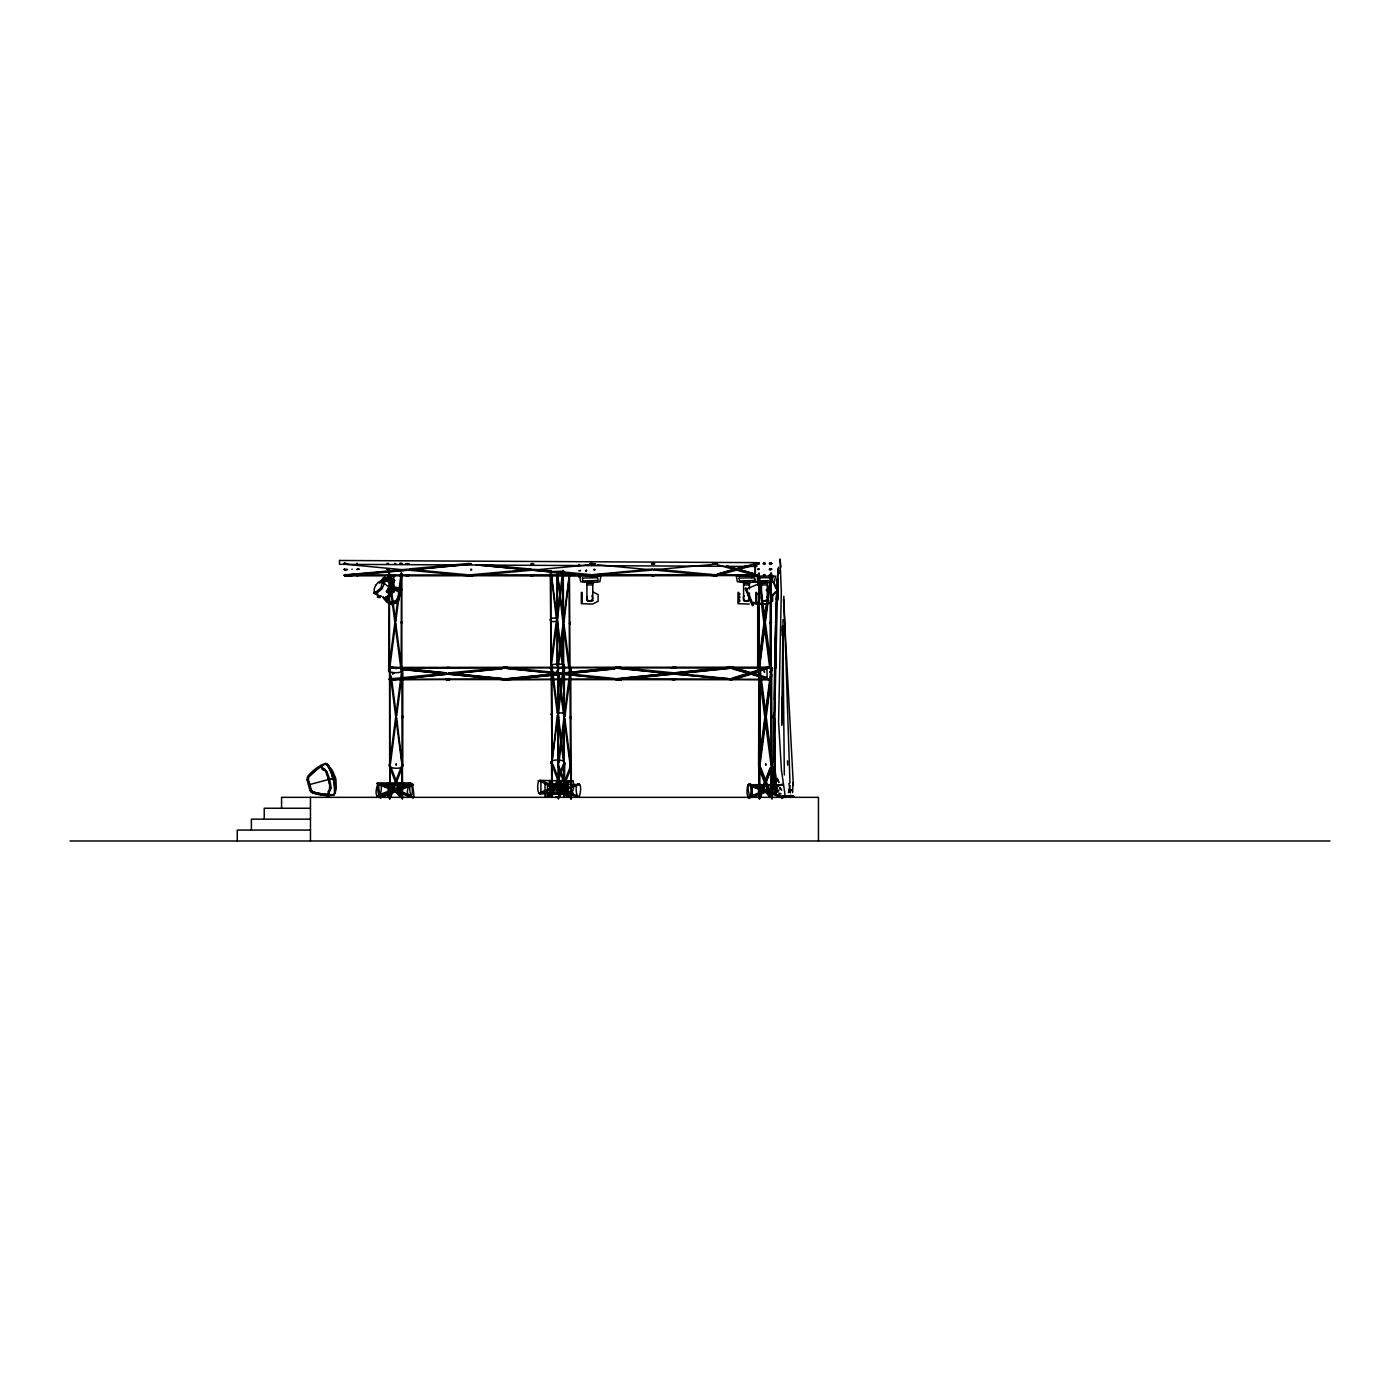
<?xml version="1.0" encoding="UTF-8"?>
<svg xmlns="http://www.w3.org/2000/svg" width="1400" height="1400" viewBox="0 0 1400 1400"><rect width="100%" height="100%" fill="white"/><g stroke="black" fill="none" stroke-linecap="round" stroke-linejoin="round"><path stroke-width="1.5" d="M344.348 575.19C348.688 575.278 342.825 574.42 345.275 575.697L344.172 575.347L347.637 575.137M346.465 574.735L344.942 575.68C350.297 577.308 342.51 573.615 346.517 575.505M356.685 575.347L358.575 575.155M390.67 578.76L391.51 575.645C387.817 573.038 387.485 577.168 389.358 573.79M389.41 573.055L388.64 670.6C388.342 673.242 405.685 673.942 401.135 669.375L401.45 573.055L400.977 575.61L399.683 575.032L401.748 575.435L400.558 575.61L401.642 574.508L399.63 575.19L401.87 575.435L401.17 573.79M402.027 563.5L401.572 563.36M579.985 576.678L579.793 576.082M716.625 575.697L713.597 575.523L757.365 575.663C757.82 573.423 758.887 577.36 758.1 574.525M755.387 563.587L759.238 563.5L755.23 563.517L757.767 563.08M764.733 621.215L770.718 574.875L770.525 576.1L770.28 574.665L769.335 575.19L770.543 575.155M769.423 563.36L771.733 563.5M770.84 573.055C769.23 576.94 772.24 575.645 770.875 573.79M771.278 563.36L769.352 563.815L771.715 563.657M715.347 575.12L714.455 575.032L716.135 574.875M716.923 575.347L714.892 575.697M758.538 573.51L758.608 575.488L755.72 575.435L758.52 575.435L759.115 573.055M774.2 712.512L774.532 782.88M775.233 670.425L776.247 606.235M773.675 762.475L777.735 578.988M774.83 718.62L774.288 794.202M777.508 592.095L777.508 600.775M773.692 767.06L774.778 793.572M775.548 628.705L775.25 664.125M328.072 794.587L328.51 791.175L329.805 790.58A3.027 3.027 0 0 0 329.017 791.875L328.983 795.585L334.18 795.043L335.457 792.032A46.235 46.235 0 0 0 328.265 765.205L325.658 763.227L320.88 765.363A47.407 47.407 0 0 0 309.295 774.567L308.507 775.46A5.635 5.635 0 0 0 307.09 779.817L309.82 789.968A5.635 5.635 0 0 0 313.215 793.048L328.983 795.62L329.245 792.05M775.128 667.608L775.705 632.117M334.477 791.997A45.255 45.255 0 0 0 333.602 781.008L332.185 775.67A45.255 45.255 0 0 0 327.442 765.73L325.255 763.98L319.55 767.235A46.462 46.462 0 0 0 309.995 775.197L309.225 776.072A4.707 4.707 0 0 0 308 779.38L310.695 789.635L309.82 789.968A5.635 5.635 0 0 0 313.215 793.03L313.303 791.753L314.72 792.242A46.183 46.183 0 0 0 326.9 794.343L326.848 795.567L328.983 795.585L329 794.36M775.11 666.015L775.407 645.067M778.26 571.988L778.12 573.562L778.207 570.202L776.86 600.705L777.77 578.585M776.125 667.8L776.282 654.955M774.445 699.633L774.883 674.94M777.455 599.918L777.683 589.137M782.25 635.565L782.407 625.87M774.13 725.13L775.705 619.29M781.83 725.497L782.372 696.972M777.332 599.69L777.7 582.295M781.008 567.017L779.992 559.003L781.322 591.85L778.575 721.875L781.428 769.878L785.05 794.99L784.42 796.512L783.09 796.005L787.465 797.09C785.663 795.235 779.835 798.175 784.14 796.197L794.133 796.442L781.952 797.02M775.407 653.852L776.3 615.055M778.4 573.65L778.523 568.75M781.742 723.957L783.02 619.605M776.387 600.355L777.613 579.968M775.67 622.247L777.122 581.718L776.79 588.28M777.14 600.758L777.525 588.367M394.188 590.082L394.135 591.955L395.115 588.332L401.678 589.155L398.072 602.56L395.098 601.02M776.72 599.83L776.947 591.972M777.175 599.812L777.315 594.878M777.7 578.428L777.49 584.972L777.49 583.31M776.23 615.947L774.392 680.295L774.62 748.37M777.595 586.6L777.735 582.803M777.648 592.445L777.332 600.88M775.53 628.845L776.212 611.048M778.645 573.79L778.767 570.535M776.108 606.008L776.282 601.685M777.087 588.105L777.49 578.567M777.087 598.062L777.385 591.553M776.37 599.515L776.913 589.75M389.41 575.488C387.257 574.7 390.197 573.895 389.41 574.28L389.707 767.06L389.777 667.398L770.403 667.17L772.433 669.113M389.2 671.352L389.2 669.847M389.9 668.972L389.83 667.398L389.9 669.847L389.777 668.273L621.88 667.695L617.628 667.992M395.92 668.622L396.078 667.398L396.375 668.622M395.027 621.215L401.135 573.055M395.92 764.96L396.078 763.735L396.375 764.96M401.293 670.6C401.275 669.725 401.415 672.788 401.748 670.6M402.01 669.847C403.9 666.645 400.592 669.69 402.78 668.622L402.762 764.96C404.338 770.087 384.335 768.915 390.285 763.735M402.027 668.622L402.517 669.847L402.465 667.398M402.01 763.735L402.15 767.06M402.15 796.722L402.08 798.7L401.87 797.475M557.13 571.673L556.972 572.898L556.692 571.673M552.23 764.33C550.497 760.812 551.985 764.015 552.23 761.898M557.62 672.735L557.62 670.303M551.933 761.898L551.985 764.33L551.915 667.258M557.567 666.032L557.725 664.808L558.005 666.032M558.005 668.325L558.512 717.71C557.69 721.577 557.69 713.843 558.512 717.71L558.442 717.483M552.038 795.988C552.247 793.17 551.582 797.23 552.247 795.218L551.163 666.032C551.11 663.355 564.445 663.355 564.428 666.032L563.972 794.01M557.567 762.352L557.725 761.145L558.005 762.352M562.782 621.058L562.782 669.235M563.972 667.258L563.92 664.808M558.512 767.095C557.778 766.168 558.863 767.48 557.9 765.87L557.62 624.575M558.67 766.622L558.512 767.847L558.495 718.935M558.215 798.735L558.32 797.51M563.657 763.577C568.558 759.465 546.98 757.89 551.74 764.33M564.218 763.122L558.355 715.418M569.52 671.51C568.89 670.128 570.832 674.782 569.363 670.303L569.345 575.19C569.817 572.005 569.293 578.778 569.625 574.84M563.692 762.843C566.108 767.27 563.115 757.488 564.235 764.33M569.957 671.51L569.817 670.303L569.817 672.735M564.935 718.935L571.008 767.847L570.745 668.325L570.238 670.758M570.553 767.847L570.553 765.398M570.71 798.735L570.815 797.51M759.483 667.398L759.972 715.575M758.625 766.447L759.36 764.347M764.558 671.212L764.418 672.438L764.12 671.212M770.665 576.1C771.102 573.633 770.053 575.995 771.68 574.875M765.625 668.622L765.782 667.398L766.08 668.622M770.997 574.28L771.155 573.055L770.84 671.825M770.613 574.665C771.855 577.657 771.942 570.657 770.718 574.875M765.625 764.96L765.782 763.735L766.08 764.96M776.983 583.327L777.455 575.137M777.945 573.545L778.225 568.645M771.75 765.835L772.03 763.735L771.102 797.108L772.1 796.722L772.293 798.7M771.593 767.06L771.715 667.398M771.907 796.722L771.785 798.7L771.785 797.475M334.39 793.082L334.705 791.997A45.482 45.482 0 0 0 327.635 765.608L326.305 764.383M333.392 795.305L334.67 792.872M389.2 575.032L389.2 573.51M329.402 789.933L329.717 785.015L326.358 771.242M330.277 789.985L330.767 787.745M774.497 792.347L774.83 788.76M777.385 599.795L777.7 595.472M778.05 573.668L778.558 567.105M324.73 795.445L324.835 794.22M777.262 583.415L777.665 578.48M392.017 582.942L392.368 579.197L393.75 579.705L393.033 587.212M392.315 582.785L392.7 578.865L394.065 579.372L393.312 587.23M392.665 585.043L393.225 579.285M388.64 622.44C390.04 621.705 388.168 623.332 389.392 622.44M389.9 667.695L390.023 669.847L389.97 667.398L391.895 667.695L389.025 667.695L391.895 667.712M390.023 717.15C389.83 713.317 389.83 720.265 390.023 716.45M401.118 622.44C402.535 621.705 400.662 623.332 401.887 622.44M390.652 797.475L389.655 796.722L389.463 798.7M390.092 798.7L390.023 763.735L390.215 765.712M402.01 716.8C402.832 712.933 402.832 720.65 402.01 716.8L402.517 716.45M402.588 798.7L402.395 763.735L402.5 765.835M562.327 664.702L556.657 621.058C548.398 623.822 548.398 615.86 556.657 618.625L562.59 572.898M551.933 666.032C551.635 669.515 551.565 662.515 551.933 666.032L551.163 666.032C551.74 668.727 551.18 662.515 551.477 667.258M556.85 623.35C557.673 619.483 557.673 627.218 556.85 623.35L557.62 623.35M551.145 714.192C552.562 713.475 550.69 715.085 551.915 714.192M556.85 671.51C557.567 671.825 557.113 671.335 557.62 671.51M558.512 669.532C558.215 673.032 558.145 666.015 558.512 669.532L557.812 669.322M563.465 619.622L562.782 619.85C563.57 615.983 563.605 623.7 562.765 619.85L562.765 571.673C563.517 569.03 562.503 575.19 563.08 570.447M551.915 763.577L551.74 761.898M551.863 761.6L551.933 764.33M552.23 794.01L552.23 796.442M569.345 623.35C570.762 622.615 568.89 624.242 570.115 623.35M563.92 715.418L564.165 712.968L558.04 712.968L552.37 669.322M570.255 669.532C570.605 668.5 570.657 671.545 570.692 668.325M564.165 763.577L564.165 762.003L564.235 796.442M564.532 763.875L564.165 761.145M570.308 717.483L570.255 717.71C571.025 713.843 571.06 721.577 570.22 717.71L569.363 573.965M570.255 718.935L570.5 767.095L570.815 765.398M570.238 767.095L570.692 764.645L571.322 798.735L571.322 766.622L570.238 764.645M758.205 622.702L757.977 624.26L758.608 621.215L758.608 623.665L759.097 622.44M759.99 668.622C759.71 672.122 759.64 665.105 759.99 668.622L759.483 668.273M759.483 716.45C758.398 718.918 758.817 715.365 759.92 717.553C760.253 712.653 757.803 721.14 759.29 717.185M770.192 623.053C771.015 619.185 771.015 626.92 770.192 623.053L770.7 623.403M771.593 622.44C770.315 623.805 772.293 620.778 770.7 622.702M759.168 798.7L759.972 718.008M759.115 671.825C757.663 668.447 758.135 673.628 758.485 671.212L759.097 574.28C758.852 577.762 758.747 570.745 759.115 574.28L758.975 767.655M759.727 765.31L759.413 767.06L759.99 756.577M770.822 670.6C771.12 667.117 771.19 674.117 770.822 670.6L770.91 574.49M759.36 798.753C759.99 795.847 762.09 792.312 760.602 785.837L770.63 796.705M759.798 798.7L759.675 763.735L759.867 767.06M771.715 716.8C772.538 712.933 772.538 720.65 771.715 716.8L772.222 716.45M772.1 767.06L771.715 763.735M790.16 785.558L788.883 791.77L789.372 789.775M778.61 573.668L778.995 570.465M324.625 770.332C321.002 770.122 318.71 761.337 322.963 768.372A2.992 2.992 0 0 0 324.1 769.282L325.395 770.997M322.63 795.218L322.787 794.01M389.392 664.633L394.713 623.665M389.585 669.375L395.517 623.665M395.832 621.215L401.852 574.753L400.453 574.892L401.572 575.155M395.588 718.008L389.463 765.082M395.902 715.575L401.835 669.847M390.46 763.735L396.392 718.008M396.707 715.575L402.027 674.608M551.04 662.025L556.343 621.058M551.233 666.785L557.148 621.058M557.48 618.625L562.782 577.657M557.62 665.543L562.923 624.575M563.255 622.125L569.17 576.415M557.812 670.303L563.745 624.575M564.06 622.125L569.398 574.7M557.235 715.418L551.88 762.843M557.55 712.968L563.273 666.785M552.108 761.145L558.04 715.418M558.355 712.968L563.657 672M558.495 759.903L563.815 718.935M564.13 716.485L570.062 670.758M558.95 762.562L564.62 718.935M564.935 716.485L570.255 675.517M758.468 665.245L763.77 624.26M764.102 621.827L766.517 603.12M759.097 664.633L764.418 623.665M758.905 669.847L758.8 671.825L764.593 624.26M764.907 621.827L767.428 602.42M759.29 669.375L765.222 623.665M765.538 621.215L770.858 580.247M758.468 796.407L759.343 759.587M760.183 753.13L764.663 718.62M765.782 709.94L770.91 670.46M759.168 765.082L765.293 718.008M765.608 715.575L771.54 669.847M759.535 764.347L765.468 718.62M766.622 709.712L771.102 675.22M760.165 763.735L766.097 718.008M766.413 715.575L771.733 674.608M401.887 764.61C401.695 768.565 403.672 763.017 401.905 765.835L402.027 797.492M551.548 763.613L551.617 761.145L551.548 763.875M551.933 794.01L551.74 796.04L551.548 761.145L551.933 762.352M570.815 767.847L570.867 765.398L570.413 766.168M570.535 798.735L570.938 797.51M759.553 796.722L759.867 797.947C761.372 795.952 757.383 800.31 760.253 784.98M759.798 798.455L759.867 796.793M771.61 797.947L772.363 765.835C771.452 768.653 772.1 762.003 772.205 765.835M392.822 586.845L392.613 583.572M320.53 794.903L320.74 793.695L318.71 793.31L318.447 794.5M389.655 767.06L389.9 764.61L389.655 798.753M759.22 767.655L759.483 765.835M395.447 575.032L395.062 575.488M389.953 766.587L389.9 765.31M390.723 797.423L389.41 797.947L389.707 796.722L391.002 797.108L391.002 785.837M550.988 571.462C543.9 574.613 583.782 569.905 550.27 571.673L551.04 669.235M563.08 666.785L563.08 669.235M563.972 761.145L564.165 762.72L563.273 570.447M563.972 765.625L552.93 794.01L564.48 794.01L563.972 796.442M564.235 794.01L564.358 796.442L564.725 763.122L563.727 763.122M758.17 576.1C759.343 572.95 757.26 577.535 755.23 575.312L755.23 565.653M765.153 575.032L764.575 574.613M759.062 671.09L757.977 669.988L758.468 672.438M758.17 672.438L758.608 669.375L758.66 671.825M771.278 668.483C772.222 667.468 772.678 670.285 770.403 668.202L614.758 667.852L621.88 667.975M759.657 766.587L759.605 763.735L759.29 766.325M347.043 564.322L344.225 563.36M344.96 563.36L344.418 564.113L347.463 564.113M345.1 569.555L344.225 569.135L345.152 569.887M344.662 575.663L345.188 574.613L346.08 575.96L406.158 570.325M356.65 569.415L358.96 568.977L357.595 569.555M358.295 575.19L356.72 575.47L357.7 574.613M359.03 569.258L357.455 569.135M387.223 563.36L388.483 564.06M388.658 569.415L387.135 569.415L388.727 569.555M388.64 575.435L387.135 575.19L388.727 574.735M388.098 569.555L389.463 568.977L387.957 569.135M400.592 574.735L399.683 575.347M401.082 575.47L401.59 573.055L401.52 575.54L401.748 574.613M578.795 565.005L579.565 565.005M578.795 570.78L579.565 570.78M580.37 570.903L580.37 570.325M579.25 576.678L580.178 576.082L579.18 577.045L579.058 576.082M579.67 576.38L579.548 576.695M591.553 576.082C596.155 575.697 588.403 578.253 594.423 574.98L593.355 575.82M758.503 563.657L759.22 563.657M757.312 575.312L758.45 575.19L715.697 574.683L715.855 575.803L717.097 575.12M757.995 569.73L759.238 569.258L757.995 568.803M770.227 563.5L771.715 563.343M770.298 568.977L769.423 569.712L770.735 569.73M770.07 569.415L770.35 568.96M770.928 569.555L771.663 568.977L770.157 569.135M316.382 794.01L316.697 792.82M377.493 597.117L377.947 595.49L378.998 595.875L377.493 597.117L379.908 597.642L380.345 595.91M380.572 596.155L378 596.68L375.812 592.742M390.023 575.383L389.183 578.497L387.817 577.99L388.342 575.312M314.72 792.242L314.352 793.415A47.407 47.407 0 0 0 328.983 795.585M783.79 796.215L781.55 797.685L783.528 797.125M358.102 575.26L358.155 574.875M400.89 575.663L401.642 575.383M579.617 576.153L580.668 581.683A52.955 52.955 0 0 0 599.883 581.683L600.88 576.117L469.525 575.68L472.22 575.137M771.365 563.08L771.032 563.202M771.347 575.383L769.668 575.312M792.628 792.593L793.117 780.99L783.51 599.515M591.605 576.678L593.215 576.52M390.25 765.433L389.55 764.47L390.023 765.31M402.5 766.798L396.707 718.008M563.657 666.032L564.165 667.258L564.113 664.808M563.465 668.22L563.465 667.258M558.005 767.095L558.512 764.645M771.593 764.61L772.363 765.835M324.328 769.352L324.17 769.055A2.783 2.783 0 0 1 322.963 768.372L321.93 767.13M390.145 795.445L401.188 767.06M390.863 796.722L401.905 768.337M552.23 792.715L563.273 764.33M560.385 792.173L569.852 767.847M559.51 797.51L570.57 769.125M759.22 796.04L770.262 767.655M759.85 795.445L770.892 767.06M762.3 791.245L759.605 797.02M763.875 787.185L770.962 768.95M760.55 796.722L771.61 768.337M563.273 572.898L563.15 571.322L563.08 572.898M550.778 621.058L551.058 571.673C550.76 568.19 550.69 575.19 551.058 571.673L550.988 571.9M563.273 669.235L563.465 667.782M551.548 794.465L551.793 796.442M564.48 796.442L564.428 794.01M757.977 669.988L757.977 672.438M758.852 668.01L758.608 765.572L759.605 766.657M771.155 668.483L769.44 667.327L767.043 667.992M771.067 717.395L771.102 751.275M758.852 764.347L758.625 767.41M759.92 765.712L759.553 764.61M771.855 764.61L771.925 765.712M402.08 765.17L401.713 574.892M571.06 765.8L570.5 764.645L571.165 767.585L570.5 766.22M388.325 796.075L388.168 782.968M390.338 784.98L390.652 784.98M390.338 797.475C389.217 796.512 390.04 799.855 390.338 796.722M400.382 793.765L399.7 782.968M402.185 784.385L402.255 784.298M549.815 780.378L550.13 780.378M556.553 797.142L556.78 797.072M561.347 793.608L561.663 793.608M568.085 796.985L567.928 783.895M568.312 797.072L568.242 783.895M759.867 784.298L759.605 785.155M760.9 785.242L771.102 795.865L771.26 784.49L772.24 784.7L772.52 795.428M770.403 793.923L770.403 784.84L771.452 784.227M771.452 784.385L772.012 785.4M308.735 777.298L308.315 779.608L311.588 790.51M382.725 581.087L384.405 577.395L387.817 577.99M389.48 586.425L392.752 579.653M393.085 579.372L386.26 591.64L387.993 592.742L394.642 580.405L391.125 578.445L392.822 575.697L391.983 575.278L390.267 578.043L388.325 577.115L385.875 580.3M393.697 580.02L387.135 592.2M390.267 578.043L394.31 580.685L387.993 592.742M346.08 575.032L344.155 575.19L345.52 575.435M345.52 574.928L346.517 575.907M351.733 574.77C348.197 575.733 355.233 574.332 351.33 575.19M356.685 575.032L357.035 575.663M387.957 575.47L388.185 574.613L387.188 575.347M387.608 575.312L388.062 574.613M394.52 563.5L395.727 563.657M394.45 574.613L394.87 575.435M394.118 575.347L395.203 575.488L394.31 574.77M401.852 563.903L401.082 563.36M400.838 575.155L401.012 574.875M401.293 574.875L401.642 574.508M578.83 564.847L579.495 564.725M587.387 565.005L585.97 565.005M592.008 576.695L593.355 576.258M757.242 563.185L759.045 563.273L758.048 563.622M757.12 574.718L758.1 575.663M757.242 575.697L758.485 575.19L755.23 575.19L757.925 574.875L758.03 576.1L757.242 574.683M764.435 564.06C765.24 562.363 761.688 564.742 764.155 563.08M764.75 563.343L764.75 563.657M764.155 574.613L763.822 575.032M769.387 575.032L770.367 574.875M383.11 583.415L385.28 579.372L394.012 585.095L391.842 589.155L381.43 581.455M393.207 584.57L389.585 593.53L387.082 596.523L384.527 597.887L382.9 597.117M399.805 575.61L400.348 574.892M400.54 575.61L401.398 575.383M579.25 564.883L579.407 564.585M585.935 571.2L586.53 570.202M591.447 576.957L591.675 576.03L591.675 577.045M592.322 576.8L592.48 576.52M533.872 570.325L593.477 576.153M759.08 563.08L756.788 563.133L756.962 564.27L758.52 563.903L755.738 563.29L756.962 563.238M769.51 575.61L770.367 574.718M770.262 575.452L770.613 574.508M771.032 575.312L771.225 574.508M345.065 574.613L345.467 575.278M346.395 575.19L347.463 575.032M387.31 574.77L388.797 575.032M580.142 576.957L579.303 576.082L579.18 577.045M591.308 564.847L591.447 565.425M758.625 563.08L758.52 564.06M758.012 574.928L755.738 575.558L758.03 575.032M766.465 590.678L766.447 589.418M775.88 591.465L771.715 595.665M776.492 591.71L772.048 596.225M374.15 593.355L374.517 591.57M373.625 593.023L375.27 593.898L376.845 592.9L374.85 593.163L374.727 591.675M374.115 592.673L376.845 592.9M375.637 592.113L375.27 593.898M392.7 579.477L394.398 576.712L391.983 575.278M392.63 592.97L394.73 589.575M564.235 762.3L564.043 763.613M785.312 796.197L783.895 797.125L781.988 796.005M387.817 783.352L388.168 783.72M390.267 784.298L390.723 784.298M399.35 783.352L400.015 783.72M402.447 784.753L401.52 784.613L401.52 795.865L391.475 784.997M568.312 784.577L567.858 784.577M380.275 582.067L382.953 578.253L385.787 579.705L382.165 588.665L377.108 593.023M381.675 581.122L383.46 578.585M399.7 783.125L400.015 782.968M550.2 793.555L549.745 793.555M557.06 792.593L556.71 783.895M561.347 780.378L560.997 793.24L562.012 793.24L561.663 780.378M568.207 796.688L568.242 796.985M783.65 795.795L780.692 796.722M394.922 622.913L395.605 621.968M389.55 669.113L390.25 668.15M550.883 571.375L556.343 618.625M557.585 574.7L562.642 619.972M764.628 622.913L765.31 621.968M759.938 668.15L757.977 671.562L758.17 669.988M772.222 765.31L766.413 718.008M789.477 791.35L788.34 792.663L791.962 789.775L789.758 791.577M787.185 795.655L781.55 797.195M378.648 596.925L379.365 595.945M385.892 580.562L388.238 577.5L394.31 580.685M386.662 580.947L389.06 577.832L394.642 580.405M387.467 581.577L389.882 578.148L388.325 577.115M311.5 792.102L312.252 791.14M779.082 789.775L777.788 792.225L776.44 788.428L775.023 767.567M503.65 679.07L508.445 679.245L503.895 679.892L503.895 678.878C499.748 679.14 508.043 679.21 503.895 678.878L389.9 679.543L770.403 679.735L770.403 678.702L768.968 679.07L770.403 679.735L768.968 679.35M447.755 668.01L445.743 667.695L448.613 667.695M447.755 679.543C442.225 679.56 451.885 678.615 446.828 679.805M505.645 668.01C500.308 667.503 504.91 668.64 505.82 667.327L503.65 668.15L506.17 668.255L505.82 667.327L503.335 668.01L508.445 668.01L505.575 667.712M502.46 667.975C505.47 667.24 510.09 668.657 505.505 667.38L560.367 672.962M506.45 667.695L508.445 667.712M617.085 679.07L618.52 679.892L618.52 678.878C614.355 679.14 622.668 679.21 618.52 678.878L504.525 679.543L507.273 679.07M505.645 679.543L502.46 679.07M564.288 668.01L563.378 668.255M562.363 679.543C556.85 679.56 566.51 678.615 561.452 679.805M671.475 673.82L617.628 668.343C613.445 667.887 619.587 666.225 614.758 667.992M617.96 667.695L621.005 668.01L616.683 667.852M618.678 667.852L616.683 667.992M732.095 668.78L769.913 679.385L616.192 678.702C618.957 680.137 612.308 678.58 617.628 679.35M673.47 667.852L671.475 667.852L674.345 667.852L672.35 667.852L673.47 667.538M674.275 667.538L676.27 667.538L673.4 667.538L675.413 667.538L674.275 667.852M728.192 667.992L734.02 667.852L729.628 668.115M767.043 678.125L731.622 667.327L729.225 667.817L734.02 667.992M729.067 679.07C740.74 679.875 718.9 679.21 732.095 679.087M309.435 776.265L317.975 768.617M390.215 668.413L390.88 667.38L445.743 672.962M393.82 667.712L390.95 668.15L393.82 668.01L392.385 667.327L392.035 668.255L392.805 667.38L445.567 672.753M506.45 668.01L507.43 667.38M448.613 674.275L503.65 679.665M496.965 678.983L505.575 679.665M615.773 668.15L616.613 667.222L673.4 672.805M662.637 672.718L617.225 668.028L618.538 667.222M563.238 674.275L618.538 679.683M611.59 678.983L620.2 679.665M728.192 679.35L731.798 679.07L674.345 674.117M469.525 574.997L469 575.855M468.248 574.928L471.625 575.102L467.653 575.032L470.278 575.855M470.05 575.278L469.21 574.84L469.385 575.96L471.625 575.785M470.873 574.928L470.662 575.96L467.653 575.47M471.275 575.61L470.488 574.84L716.66 574.84M652.715 574.875L653.695 575.435L651.945 574.77M653.538 575.347L651.945 575.61M713.965 563.5L716.817 563.413M715.12 564.165C711.62 563.202 720.247 565.005 715.697 563.133L715.855 564.27C710.097 564.48 718.06 562.975 715.54 563.238L716.31 563.622M713.965 575.032L716.905 575.645L591.43 575.803L591.43 574.77L594.93 575.032L592.83 574.928M714.367 574.875L756.962 574.77L755.23 575.05M714.298 575.435C717.185 575.435 709.695 574.175 717.255 575.19M345.293 574.875L469.823 574.98M654.483 570.08L714.298 575.75L715.015 574.718M714.298 575.75L714.577 574.683L714.735 575.803L716.817 575.628L755.387 564.847L755.387 575.435M351.873 569.258L352.188 569.258M399.963 563.517L401.713 563.622M586.512 570.622L585.637 570.78M769.668 563.517L771.418 563.622M345.398 575.663L346.868 574.928M593.285 575.872L593.285 576.887L592.76 575.96M758.117 563.955L757.767 563.657M312.848 792.89L313.898 791.962M321.072 765.642L320.635 766.413L323.19 765.222M358.207 574.805L356.965 575.312M757.977 575.697L758.188 574.77M345.817 575.19L346.15 574.613M389.025 670.25L388.955 671.825L389.41 669.375M557.13 574.84L556.867 665.227M771.977 764.61L772.205 766.798M378.787 796.023C378.892 795.97 373.1 797.895 378.035 782.95L410.148 782.968C412.037 782.968 414.418 797.51 409.395 796.163M381.027 797.23C380.905 802.288 373.695 784.788 380.957 784.298C382.725 791.892 377.598 798.753 381.43 796.985M547.085 784.385L545.038 784.14L545.038 796.88L546.262 797.142L547.488 796.88L547.488 784.14L545.51 784.438M572.548 781.06L539.683 780.378C537.005 780.308 537.005 793.66 539.683 793.642L571.795 793.642C575.96 783.108 572.267 779.398 570.57 780.867M579.6 784.385C574.455 784.945 581.227 783.965 578.375 784.648L546.262 783.895M779.765 784.997L748.282 784.718L783.125 784.98M749.298 784.298L747.863 784.77C743.907 802.445 755.265 801.92 751.415 785.137M747.863 784.718C754.705 782.005 751.572 796.88 749.805 797.475L747.863 797.405L751.012 796.985M724.815 679.053L732.095 679.35M771.295 668.028L768.968 667.992M402.185 797.475L402.273 798.7M556.71 784.648L556.045 792.593M714.455 563.5L713.003 563.517L717.255 563.517M755.562 563.5L717.43 574.192M756.192 563.343L756.962 564.27M379.382 583.153L380.783 582.4M388.675 596.942L385.123 597.45M386.137 598.955L388.692 597.59L392.7 591.115L392.613 588.49L390.985 587.562M387.905 783.562L388.85 783.352M401.608 797.335L402.447 796.88L401.905 797.947M758.957 785.067L760.077 784.997M391.493 679.805L393.82 679.245L389.025 679.07M447.668 679.227C453.635 679.525 446.933 679.017 447.178 679.892M511.648 679.42L503.65 679.245L507.273 679.543M563.238 668.01L560.367 668.01L563.238 667.695M565.163 679.543L560.367 679.385M616.192 667.17L616.192 668.202L618.52 667.433L614.758 667.555L619.553 667.992M617.225 668.097L621.88 667.712M617.085 679.508L619.955 679.07M731.692 667.345L730.117 667.992M732.585 668.115L730.117 667.852M728.192 679.087L731.622 679.577L767.043 668.78L767.043 679.385L769.913 679.087M730.678 678.808L731.692 679.56L730.52 679.56M769.37 668.097L767.515 667.327L732.095 678.125M771.12 563.903L770.472 563.133M756.788 574.683L756.962 575.803C759.622 574.805 756 574.788 758.52 575.418M344.61 563.517L347.637 563.78M406.158 575.278L408.695 575.032M409.115 575.19L407.558 575.855L407.558 574.84L409.29 575.278M468.93 575.032L469.7 575.785L468.405 575.855L471.468 574.997M533.715 575.19L531.178 574.928M593.005 563.903L589.872 563.903L595.525 563.903L589.872 564.06M593.005 575.032L591.43 574.858M594.178 574.928C594.072 576.8 597.153 574.788 592.83 575.767L595.525 575.575L591.43 575.278L651.525 570.168M653.887 575.61L651.35 575.19L653.082 575.803L653.082 574.77L652.715 575.697M714.892 564.165L714.892 563.413M715.697 564.165L714.122 563.517M713.178 575.12L715.855 574.858L714.577 574.683M755.387 575.12L756.962 574.77L755.825 574.84M757.75 575.61L756.788 575.61M358.873 575.435L358.12 574.613M757.977 563.133L755.387 563.745M746.515 589.032L762.265 582.383M381.43 784.735L379.453 784.928M377.072 795.62L379.26 795.778L376.828 795.778M408.922 783.475C413.63 780.867 403.743 790.09 408.922 795.918L411.11 795.62M377.23 795.725C382.83 798.962 376.005 784.175 380.205 784.21L412.317 784.21C418.058 814.52 404.338 785.697 412.317 784.997L379.382 784.49L393.453 789.95M408.922 783.23L410.9 783.668M413.543 784.543L411.565 784.298M413.07 784.928L411.092 784.683M411.092 796.985L413.07 796.793M540.907 780.867L538.457 780.867L540.907 780.622L540.907 793.363L539.175 793.555L565.372 792.855M538.72 793.012L540.907 793.363L538.457 793.31M538.93 792.925L540.907 793.17M573.02 780.745C570.605 780.78 572.303 780.238 571.795 781.113M545.3 796.53L547.488 796.88L545.038 796.827M545.51 796.442L547.488 796.688M577.413 784.035C582.803 782.145 580.23 797.108 578.375 797.142C576.485 797.195 574.105 782.372 579.128 784.07C577.483 783.86 578.428 784.648 578.375 783.895M570.57 793.117L572.548 793.065M577.15 796.635L579.128 796.565M748.335 784.648L750.942 784.7L748.58 784.525C746.218 787.85 751.625 798.875 748.282 797.457M749.035 796.793L747.863 797.212L749.805 796.705M780.692 784.735L783.125 784.543M782.67 784.928L781.9 784.227M780.692 796.985L782.67 796.793M781.795 797.195C782.215 797.265 783.212 797.423 782.303 797.282M748.58 796.985L751.012 797.23L749.438 797.195M379.26 794.762L405.615 784.508M380.537 795.462L408.922 784.42M381.43 796.023L409.815 784.98M382.707 796.722L411.092 785.68M540.907 792.173L569.293 781.113M542.185 792.872L570.57 781.83M547.488 795.673L575.872 784.63M548.765 796.39L552.825 794.798M556.885 793.222L577.15 785.33M750.312 796.25L779.398 784.98M753.445 795.637L763.577 791.683M771.68 788.532L775.74 786.957M752.308 796.722L778.663 786.468M754.722 796.337L766.885 791.613M389.025 667.712L391.02 667.695L389.9 668.01M390.95 667.712L392.963 667.695L390.95 667.975M391.895 667.975L390.11 668.255M393.82 667.975L392.035 668.255M391.895 679.508L389.025 679.508L393.82 679.07M502.46 667.712L505.347 667.712M503.65 667.712L505.82 667.433M504.945 668.185L505.347 667.975M508.445 667.975L505.575 667.975M619.413 668.185L620.445 667.327M614.758 679.087L616.753 679.385L614.758 679.35M618.17 679.805L619.955 679.508L614.758 679.227M732.095 667.817L729.067 667.852M768.968 667.555C775.705 667.555 763.367 666.61 769.913 667.992M768.968 679.087L770.403 678.808M769.913 679.35L767.34 679.07L768.477 678.702L768.477 679.735M769.44 678.86L767.043 679.35M346.868 564.148L344.54 563.238M470.942 564.043L469 563.5L469.385 564.428C465.36 563.308 476.088 564.655 469.105 564.043M470.662 574.928L471.117 575.907L467.653 575.207L472.22 575.435L469.21 575.855L470.942 575.575M591.885 575.75L593.005 575.418M713.773 563.413L717.43 563.745M716.135 575.312L714.577 575.697M716.817 575.628L713.178 575.278M390.338 784.385L390.127 797.23M561.663 780.972L561.085 780.885M550.13 793.468L550.48 781.988L560.525 792.855M567.928 796.53L568.312 796.442M758.957 797.195L760.637 797.125M771.785 784.7L771.977 798.7M734.02 678.125L759.028 670.512L759.097 668.01L758.66 669.988M765.275 668.605L769.913 667.555M735.63 678.947L760.637 671.335M328.598 779.485L333.882 778.067L308.455 784.892M717.255 574.087L745.622 566.125M447.755 667.695L446.618 668.01L450.555 667.695L447.668 667.695L449.68 667.695L448.543 668.01M563.378 667.433L565.163 668.01L563.727 668.36L564.288 667.695M619.553 679.805L620.795 679.805M733.005 667.992L729.278 667.275L674.345 672.805M332.517 778.435L335.475 777.648L336.017 780.202L336.192 788.235L334.565 793.503M773.657 793.258L776.072 792.523L775.285 795.077M346.447 575.855L468.825 575.767M407.558 575.855L407.942 574.928M408.1 575.855L406 575.505M532.14 575.855L531.773 574.928L531.93 575.855M594.58 575.278L593.425 574.928L593.582 575.855M376.828 783.282L379.26 783.23M378.98 784.543L381.43 784.49L380.205 784.98M409.395 783.16L411.373 783.352M411.092 797.038L413.543 797.108M539.683 780.972L538.457 780.815L539.683 780.517M545.51 784.07L547.488 784.262M570.57 780.675L572.758 780.972M573.02 793.31C570.01 793.555 572.442 793.38 571.795 792.872M579.6 796.827L577.15 796.827M751.012 784.683L748.58 784.735L775.88 784.63M783.528 797.58L782.303 797.72M377.072 783.58L378.998 783.125M379.243 784.84L381.168 784.385L380.205 784.997M411.355 797.335L413.123 796.985M545.3 784.49L547.225 784.035M570.832 793.468L572.758 793.012M577.553 796.88L579.337 796.53M750.767 784.385L748.335 785.015M780.938 797.335L782.863 796.88M783.265 797.282L781.095 796.985L783.108 797.387M757.523 577.727L757.452 580.947L772.678 580.457L772.293 577.745L757.523 577.727L757.54 576.117M307.09 779.817L308.017 779.66M410.97 795.725L409.342 795.97M409.64 796.163L410.97 795.97L382.707 784.98M546.262 796.372L546.262 797.125M749.683 784.7L750.697 784.7M768.477 667.17C764.82 668.185 772.1 668.378 768.477 667.17L768.477 668.202M770.403 667.17L769.265 667.538L770.403 668.202M714.928 563.238L715.855 563.238L713.597 563.308M333.148 794.657L329.035 794.832M391.493 679.718C396.48 680.347 389.69 678.755 392.805 679.858L397.023 679.42M732.095 667.992L732.585 667.17L729.225 667.538L733.477 667.345L766.885 677.495M620.043 679.858L621.337 679.805M672.91 678.702C668.343 679.788 677.495 679.788 672.91 678.702L672.91 679.735M673.942 678.808L676.27 679.07L673.942 679.63M391.895 678.72L445.743 673.26M448.613 672.962L505.418 667.38L506.24 668.308M445.743 674.275L390.46 679.892L390.46 678.878C388.412 678.878 393.4 679.63 390.058 678.913M448.613 673.977L502.46 668.5M405.457 678.562L445.567 674.485M454.86 673.54L502.233 668.727M506.52 678.72L560.367 673.26M563.238 672.962L618.1 667.38L618.94 668.308M508.445 678.72L560.14 673.47M565.163 672.962L620.043 667.38L620.865 668.308M560.367 674.275L505.505 679.858L504.665 678.913M563.238 673.977L614.933 668.727M520.082 678.562L560.175 674.485M565.163 673.977L614.705 668.938M617.628 678.562L671.475 673.102M621.705 678.352L662.637 674.188M669.095 673.54L673.4 673.102M676.27 672.805L731.15 667.222L731.972 668.15M671.475 674.117L616.613 679.683L615.773 678.755M674.345 673.82L728.192 668.343M629.09 678.615L673.4 674.117M684.898 672.945L730.117 668.343M406 563.972L408.52 563.815M653.082 563.238C648.13 564.322 658.035 564.322 653.082 563.238L653.082 564.27M591.43 575.803L593.005 574.98M654.045 575.697L652.925 574.683L654.045 574.875M713.597 574.77L715.855 574.77M749.438 784.7C751.188 783.755 752.08 798.98 749.087 797.108M347.463 574.683L406.158 569.31M409.115 568.925L468.93 563.447L469.823 564.375M406 570.238L345.608 575.032M417.795 569.135L463.312 564.865M409.29 570.045L467.81 564.567M472.062 574.683L530.758 569.31M530.758 570.325L470.488 575.855L472.062 575.032M533.872 570.045L592.41 564.567M593.005 574.63L651.525 569.153M654.483 569.782L713.178 564.41M392.385 674.03L393.82 673.418M731.062 667.555C723.905 667.012 738.815 667.572 731.15 667.852M620.095 679.805L621.337 679.718M346.08 570.097L347.637 569.485M470.662 570.097L471.625 570.01M591.43 563.325C587.125 563.692 595.77 563.903 591.43 563.325L591.675 565.512M468.405 575.102L470.662 575.032M593.968 570.097L594.93 570.01M592.83 574.997L593.968 575.032M749.087 797.702L750.61 797.23M749.438 797.317C753.515 797.212 746.428 796.985 749.805 797.335M781.55 797.317L782.67 797.282M331.047 794.553L326.882 794.622A46.462 46.462 0 0 1 314.632 792.523L313.53 792.137M330.085 788.2L330.033 787.832A46.235 46.235 0 0 0 325.675 771.558L325.588 771.383M388.483 563.36L387.328 564.06M651.525 563.745L654.657 563.745M406.158 563.903L409.29 563.903M530.758 563.903L533.872 563.903M344.155 569.415L345.152 569.415L344.348 569.765M387.135 569.415L389.533 569.258M757.995 569.258L759.238 569.258M769.335 569.415L771.733 569.258M406 569.572L409.29 569.678M530.582 569.572L533.872 569.678M651.525 569.52L654.657 569.52M557.62 573.965L557.62 576.415M770.858 574.28L771.54 574.805M593.39 574.683L650.79 574.683M655.043 574.683L712.442 574.683M406 575.347L409.29 575.435M533.872 575.435L530.582 575.347L531.352 575.855M651.525 575.278L654.657 575.278M755.387 575.278L759.115 575.488L759.097 621.215M569.363 576.415L569.852 574.84M579.18 576.38L580.37 576.38L579.39 576.117M593.67 576.38L592.235 576.678M587.545 581.753L593.11 581.753M744.222 581.753L749.77 581.753M762.02 581.753L767.673 581.753M586.915 582.96L593.11 582.96M743.593 582.96L749.77 582.96M761.477 582.96L767.673 582.96M586.915 584.903L592.76 584.903M743.593 584.903L749.438 584.903M761.477 584.903L767.322 584.903M550.288 619.85L550.778 618.625M551.04 666.785C549.99 670.005 549.955 666.977 551.058 668.01L551.04 621.058M671.475 667.695L676.27 667.695M389.025 667.852L393.82 667.852M445.743 667.852L450.555 667.852M502.46 667.852L508.445 667.852M560.367 667.852L565.163 667.852M617.085 667.852L621.88 667.852M771.085 668.01L771.837 765.572M771.715 669.847C772.695 666.207 773.01 670.6 771.54 668.01M759.36 670.46L758.363 670.6L759.097 623.665M758.608 670.95L757.697 671.212L757.715 602.105M770.21 672.438L770.595 671.212M671.475 673.452L674.345 673.452M445.743 673.61L450.555 673.61M560.367 673.61L563.238 673.61M563.727 673.61L565.163 673.61M445.743 679.385L450.555 679.385M671.475 679.227L676.27 679.227M728.192 679.227L732.095 679.227M767.043 679.227L770.403 679.227M390.267 764.96L390.285 766.185M772.468 764.96L765.222 717.395L765.222 718.62M759.343 765.572L758.923 767.655L759.097 764.347L759.08 797.947M558.495 765.87L558.058 764.645L558.075 792.312M758.975 765.923L759.85 765.835M758.975 765.222L759.99 766.185M538.457 780.745L540.907 780.745M550.48 780.745L549.465 780.745L549.815 793.468M389.287 783.72L380.537 783.72L408.922 794.762M399.7 783.72L408.922 783.72M567.577 784.262L568.593 784.262M381.43 784.98L411.092 784.98M751.012 784.98L780.692 784.98M753.602 785.383L775.88 785.4M540.907 792.872L570.57 792.872M388.325 795.725L387.817 795.847M399.35 795.847L400.382 795.847M556.045 796.758L557.06 796.758M389.655 797.125L391.002 797.108M401.52 797.108L402.395 796.722M772.135 797.108C769.352 799.05 770.122 792.942 769.79 795.48L770.367 796.39M310.467 808.255L264.233 808.255L264.233 819.157M310.467 819.157L251.388 819.157L251.388 830.077M310.467 830.077L237.265 830.077L237.265 840.997M70 840.997L1330 840.997M749.35 604.03L738.78 603.715L738.78 592.392M764.767 604.03L760.83 603.925M327.285 795.567L327.775 794.343M326.9 794.343L328.178 794.36M781.9 797.335L780.692 797.178M593.968 569.258L594.93 569.345M592.83 575.68L593.968 575.855L593.793 574.84M470.662 569.258L471.625 569.345M346.08 569.258L347.043 569.345M344.942 575.68L346.08 575.855M505.085 668.36L505.085 667.327L507.273 667.712M619.553 679.718L620.445 679.892M506.117 679.718L508.445 679.07M392.385 673.19L393.82 673.488M654.483 569.065L713.178 574.63M597.327 564.812L651.525 569.887M486.028 564.83L530.758 569.03M533.872 569.31L551.215 570.938M561.89 571.847L590.24 574.577M476.385 564.865L521.92 569.135M533.715 570.238L578.445 574.42M476.56 564.97L530.758 570.045M409.29 569.31L467.81 574.788M347.463 564.462L406.158 570.045M409.115 570.238L468.93 575.907M750.558 784.298L749.805 784.21C748.09 785.435 751.415 784.718 748.58 784.683M781.655 796.81L783.055 797.195L781.9 796.722M749.087 796.933L750.312 797.212M756.788 563.133L757.925 563.343M592.41 575.137L593.425 575.767M533.278 575.032L530.582 575.505M531.178 575.767L532.928 575.278L531.773 575.767M345.905 574.84L347.043 575.032M674.345 673.102L728.192 678.562M669.095 673.383L673.4 673.82M676.27 674.117L718.48 678.405M563.238 673.26L614.933 678.51M508.445 668.5L551.53 672.875M565.163 674.275L605.255 678.352M506.52 668.5L560.367 673.977M454.86 673.697L502.233 678.51M448.613 673.26L502.46 678.72M402.447 669.375L436.905 672.875M450.555 674.275L490.648 678.352M402.675 669.602L445.743 673.977M503.65 667.975L507.01 668.36L507.01 667.327M505.418 679.858L505.085 678.878L505.085 679.892M329.017 792.032L328.3 791.945A3.71 3.71 0 0 1 329.262 790.072M781.795 797.825L783.125 796.722M394.065 579.372L384.527 577.798L393.75 579.705M393.418 586.88L401.328 588.28L392.648 587.633L393.277 588.613M381.395 596.312L378.56 595.805L376.863 593.128M378 596.68L379.855 597.135M389.498 602.105L397.425 603.505L393.838 601.003M781.9 784.613L782.863 784.84M410.148 783.352L409.185 783.125L410.148 783.72M411.355 784.385L413.28 784.84M378.035 795.847L378.998 796.075M379.243 796.88L381.43 797.23L378.98 797.178M781.025 793.8L779.082 793.205L780.01 796.18M726.863 566.125L755.23 574.087M727.038 566.23L755.387 574.192M717.255 564.742L755.23 575.347M506.66 679.805L507.01 678.878M503.545 679.805C514.168 679.525 500.185 679.84 503.65 679.543M734.02 668.78L765.275 678.317M391.352 587.773L401.152 591.762L390.757 587.825M757.75 574.84L758.503 574.28M790.282 795.305L793.782 796.267L784.63 796.355M384.405 577.395L385.787 577.903M619.01 667.345L619.955 667.712L619.01 667.275M617.628 679.087L616.192 679.735M389.025 667.975L390.46 667.327M752.308 784.98L780.692 796.023M753.62 785.995L761.74 789.145M767.812 791.525L773.903 793.887M751.012 785.68L779.398 796.722M751.415 786.082L757.488 788.445M750.312 785.907L770.595 793.8M542.185 781.113L570.57 792.173M540.907 781.83L577.15 795.673M547.488 785.33L575.872 796.39M399.543 792.312L407.645 795.462M381.43 785.68L409.815 796.722M540.645 780.517L539.683 781.113M579.705 576.8L580.055 575.96M764.225 564.165L764.558 563.5M390.618 588.56L392 589.207L392.07 591.447M324.66 769.23L326.55 771.155A47.023 47.023 0 0 1 330.995 787.692L329.98 790.738A2.783 2.783 0 0 0 329.28 791.945M592.69 591.815L598.115 594.58L598.115 601.265L592.69 604.03L582.12 603.715L582.12 592.392M388.238 577.5L389.812 578.532M382.953 578.253L390.88 583.468M557.358 574.84L557.62 622.125M383.88 598.028L387.17 600.88M345.152 564.113L344.172 563.5M383.81 598.29L387.52 601.755M383.075 597.205L387.415 601.423M652.645 569.048L653.538 569.992M593.512 563.447L594.423 564.375M531.86 569.205L532.77 570.15M407.277 569.205L408.17 570.15M327.023 763.805L332.342 770.385L335.475 777.648M759.955 784.683L768.968 794.535M759.885 786.065L762.755 789.18M765.625 792.278L769.93 796.933M557.532 784.648L567.577 795.515M558.495 787.045L567.105 796.372M550.952 781.148L560.997 792.015M390.757 785.295L401.03 796.705M393.137 789.233L388.85 784.577L388.85 795.445M396.007 792.347L398.877 795.445M653.538 575.032L651.525 575.435M730.048 668.15L729.225 667.992M672.508 672.997L673.33 673.925M561.383 673.155L562.222 674.082M503.492 667.38L504.315 668.308M448.7 673.155L449.523 674.082M446.775 673.155L447.598 674.082M781.183 789.53L779.782 787.64L781.673 790.212M765.31 622.913L759.097 580.247M763.997 622.562L764.68 623.525M757.75 670.74L758.433 671.685M765.503 716.31L766.185 717.273M759.255 764.47L759.938 765.433M758.625 765.082L759.308 766.045M562.817 571.2L563.5 572.163M563.15 622.878L563.832 623.84M556.57 619.36L557.253 620.322M570.273 669.06L570.955 670.023M563.692 665.543L564.375 666.505M556.903 671.038L557.585 672M550.322 667.52L551.005 668.483M564.025 717.22L564.707 718.183M557.445 713.72L558.128 714.683M557.778 765.398L558.46 766.343M394.922 621.968L395.605 622.913M402.045 668.15L402.727 669.113M388.675 670.128L389.358 671.09M395.797 716.31L396.498 717.273M571.06 797.51L571.322 798.735M320.88 765.363L321.51 766.413L319.707 767.48A46.183 46.183 0 0 0 310.205 775.39M586.53 571.043L586.075 570.202L586.39 571.2M789.023 789.023L790.23 791.962M764.015 563.657L764.365 562.975M773.815 581.997L776.983 589.488M773.465 582.628L775.95 588.508M766.64 583.66L770.84 593.617M746.113 588.07L753.375 605.238M745.64 588.28L752.885 605.447M745.168 588.472L752.413 605.64M564.673 794.465L564.043 795.988M771.855 767.06L771.872 764.96M760.55 767.06L771.61 795.445M759.92 767.655L768.6 789.968M759.85 768.337L770.892 796.722M760.008 770.98L767.9 791.245M559.51 767.847L570.57 796.233M558.81 769.125L569.852 797.51M552.93 764.33L563.972 792.715M552.23 765.625L563.273 794.01M390.863 767.06L401.905 795.445M390.145 768.337L401.188 796.722M332.185 775.67L332.973 778.312M775.197 787.517L776.265 791.63M759.045 764.347L758.975 767.253L758.747 765.572M564.13 762.16L564.585 764.085M558.215 797.773L558.67 798.735M551.635 794.255L552.09 796.18M389.55 796.985L389.918 798.543M759.29 575.488L765.222 621.215M765.538 623.665L770.858 664.633M764.733 623.665L770.665 669.375M761.267 602.42L763.77 621.827M764.365 626.343L769.755 667.905M760.428 671.93L766.097 715.575M759.535 670.46L765.468 716.188M760.183 681.678L764.663 716.188M765.782 724.85L770.91 764.347M557.812 576.415L563.745 622.125M564.06 624.575L569.363 665.543M563.255 624.575L568.907 668.22M551.233 572.898L557.148 618.625M557.48 621.058L562.782 662.025M559.23 674.923L564.62 716.485M558.495 675.517L563.815 716.485M564.13 718.935L570.062 764.645M551.915 672L557.235 712.968M557.55 715.418L563.465 761.145M389.585 575.488L395.517 621.215M395.832 623.665L401.152 664.633M389.392 580.247L394.713 621.215M395.027 623.665L400.96 669.375M391.265 676.077L396.392 715.575M390.828 678.913L395.588 715.575M395.902 718.008L401.835 763.735M789.968 783.003L783.825 596.207M770.192 671.212L770.472 672.438L770.367 671.212M790.37 792.837L788.883 783.528M775.04 794.185L776.983 787.465L777.56 790.633M327.915 794.413L327.967 795.585M787.483 760.847L787.692 765.082M775.145 769.108L774.165 731.517M782.582 629.247L782.775 634.095M391.808 587.947L391.842 589.155M391.317 588.77L391.387 590.992M774.778 762.475L774.462 738.972M782.863 625.957L784.315 774.988M782.565 626.01L782.635 630.858M818.457 840.997L818.457 797.335L281.575 797.335L281.575 808.255M772.957 576.117L772.957 577.745M772.66 594.58L772.66 601.265L767.235 604.03L754.197 603.715L754.197 602.367M772.1 715.575L772.1 718.008M771.715 768.582L771.715 785.715M771.47 717.395L771.47 718.62M771.225 621.215L771.225 623.665M771.102 681.678L771.102 716.188M771.102 755.633L771.067 765.572M770.945 768.582L770.945 785.715M770.595 621.827L770.595 624.26M770.21 600.267L770.192 669.113M769.738 563.133L769.738 564.165M769.738 574.683L769.738 575.697M767.322 583.153L767.322 600.53A8.138 7.77 0 0 1 761.477 600.512L761.477 583.153M765.852 715.575L765.852 718.008M765.1 562.975L765.1 564.008M764.977 621.215L764.977 623.665M764.365 574.613L764.365 575.54M764.347 621.827L764.347 624.26M763.49 563.133L763.49 564.165M763.49 574.683L763.49 575.697M760.988 786.24L760.988 797.51M759.99 670.722L759.99 752.395M759.605 715.575L759.605 718.008M758.975 716.188L758.975 718.62M758.73 621.215L758.73 623.665M758.1 621.827L758.1 624.26M757.715 581.157L757.697 585.358M757.697 593.74L757.907 594.615M757.242 563.133L757.242 564.113M756.665 592.392L756.665 603.715M755.895 592.392L755.895 603.715M754.25 576.117L755.23 581.683A52.955 52.955 0 0 0 774.445 581.683L775.442 576.117L736.347 576.117L737.345 581.683A52.955 52.955 0 0 0 756.56 581.683M753.41 602.367L753.41 603.715M751.765 576.117L751.765 577.745M749.438 583.153L749.438 588.892M749.438 592.97L749.438 600.53A8.138 7.77 0 0 1 743.593 600.512L743.593 583.153M739.812 593.74L739.812 594.615M739.812 596.47L739.812 597.695M739.812 600.023L739.812 601.178M737.992 592.392L737.992 603.715M730.66 667.17L730.66 668.202M729.628 667.17L729.628 668.202M674.835 667.17L674.835 668.202M674.835 678.702L674.835 679.735M672.91 667.17L672.91 668.202M592.76 583.153L592.76 600.53A8.138 7.77 0 0 1 586.933 600.512L586.915 583.153M581.332 592.392L581.332 603.715M579.915 576.082L579.915 577.045M579.18 564.497L579.18 565.512M570.938 765.398L570.938 767.847M570.622 716.485L570.622 718.935M569.747 622.125L569.747 624.575M563.727 678.878L563.727 679.892M563.15 618.625L563.15 621.058M561.803 667.327L561.803 668.36M561.803 678.878L561.803 679.892M558.827 766.622L558.81 797.51M558.128 716.485L558.128 718.935M557.253 622.125L557.253 624.575M551.548 712.968L551.548 715.418M550.655 618.625L550.655 621.058M532.315 563.395L532.315 564.428M503.895 667.327L503.895 668.36M470.662 563.395L470.662 564.428M449.102 667.327L449.102 668.36M449.102 678.878L449.102 679.892M447.178 667.327L447.178 668.36M408.17 575.505L406.158 575.61M407.733 563.395L407.733 564.428M402.395 715.575L402.395 718.008M402.273 764.61L402.273 767.06M401.52 621.215L401.52 623.665M400.033 563.238L400.033 564.165M400.033 574.683L400.033 575.697M399.35 783.738L399.35 794.605M396.148 715.575L396.148 718.008M395.273 621.215L395.273 623.665M394.66 575.54L394.66 574.613L394.52 575.697M393.785 574.683L393.785 575.697M392.385 667.327L392.385 668.36M392.385 678.878L392.385 679.892M389.9 715.575L389.9 718.008M389.025 621.215L389.025 623.665M387.537 574.683L387.537 575.697M357.91 574.508L357.77 575.697M357.035 563.238L357.035 564.165M352.398 574.508L352.398 575.54M351.662 574.508L351.662 575.54M351.523 574.683L351.523 575.697M350.787 574.683L350.787 575.697M346.08 563.395L346.08 564.428M344.54 574.683L344.54 575.697M310.467 797.335L310.467 840.997M313.618 791.875A4.427 4.427 0 0 1 311.062 789.74M323.873 770A3.71 3.71 0 0 1 322.088 768.88M592.76 600.512A8.487 8.487 0 0 1 586.933 600.512M591.675 595.875A2.922 2.922 0 0 1 591.675 600.023A2.922 2.922 0 0 1 587.545 600.023M587.072 599.41A2.922 2.922 0 0 1 587.072 596.488M767.322 600.512A8.487 8.487 0 0 1 761.477 600.512M766.238 600.023A2.922 2.922 0 0 1 762.09 600.023A2.922 2.922 0 0 1 762.09 595.875M766.692 596.488A2.922 2.922 0 0 1 766.99 597.188M757.54 582.347A52.955 52.955 0 0 1 752.745 581.683M749.42 600.512A8.487 8.487 0 0 1 743.593 600.512M748.335 595.875A2.922 2.922 0 0 1 748.335 600.023A2.922 2.922 0 0 1 744.205 600.023A2.922 2.922 0 0 1 744.205 595.875M774.2 722.032L774.183 729.907L774.165 722.015M339.517 560.472L339.483 564.322L756.788 566.475L756.805 562.625L339.517 560.472M793.153 782.565L793.117 785.312L793.188 782.477M388.832 573.51L388.955 575.488L388.832 573.51M388.832 669.847L389.148 670.95L388.832 669.847M389.725 764.207L389.83 766.185L389.725 764.207M550.883 668.01C550.883 671.51 550.952 664.528 550.883 668.01M557.06 574.438L557.183 576.415L557.06 574.438M557.462 575.19C557.462 578.69 557.532 571.707 557.462 575.19M771.452 670.6C771.242 673.96 771.137 667.222 771.452 670.6M582.435 578.218L582.907 580.947L598.133 580.457L597.66 577.745L582.47 578.077M739.095 578.218L739.567 580.947L754.793 580.457L754.32 577.745L739.13 578.077M375.672 585.34L374.185 588.822L374.273 591.447L375.9 592.235L380.957 587.86L382.358 581.753L380.73 580.983L378.175 582.347L375.672 585.34M393.89 589.593L387.8 599.462L393.488 604.608L400.803 592.76L393.89 589.593M407.172 574.928L407.733 575.96L407.172 574.928M619.553 667.503L618.117 667.17L619.413 667.433M387.66 599.69L382.935 597.433L387.065 602.42L392.752 605.133L387.66 599.69M778.295 780.955L777.053 778.155L778.942 782.582L778.295 780.955M776.247 782.6L775.827 781.34L776.247 782.6M775.53 776.843L775.303 773.762L775.39 776.843M775.688 779.887L775.582 778.383L775.635 779.905"/></g></svg>
